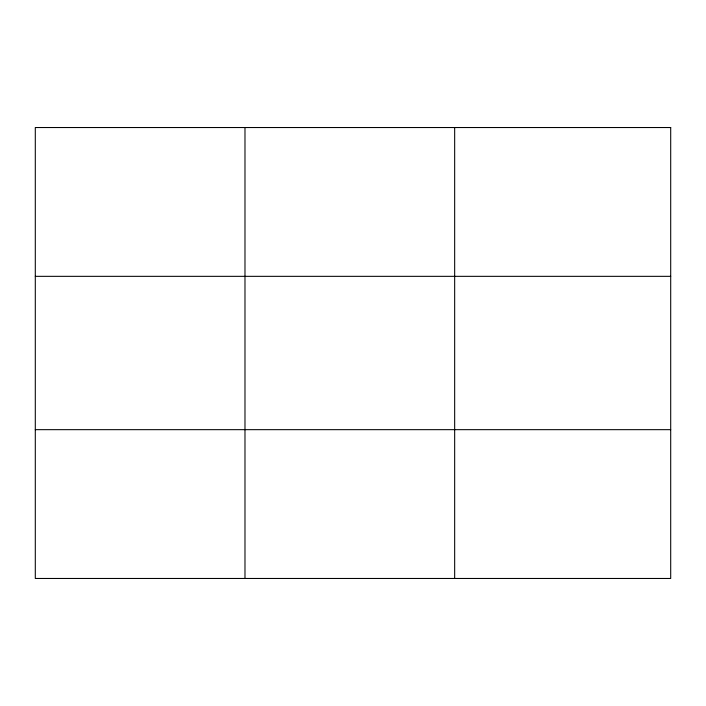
<?xml version="1.0" encoding="UTF-8"?>
<svg xmlns="http://www.w3.org/2000/svg" width="706" height="706" viewBox="0 0 706 706"><rect width="100%" height="100%" fill="white"/><g stroke="black" fill="none" stroke-linecap="round" stroke-linejoin="round"><path stroke-width="1.06" d="M244.982 578.47L244.982 127.53M454.664 578.47L454.664 127.53M35.3 276.337L670.7 276.337M35.3 429.663L670.7 429.663M670.7 127.53L670.7 578.47L35.3 578.47L35.3 127.53L670.7 127.53"/></g></svg>
